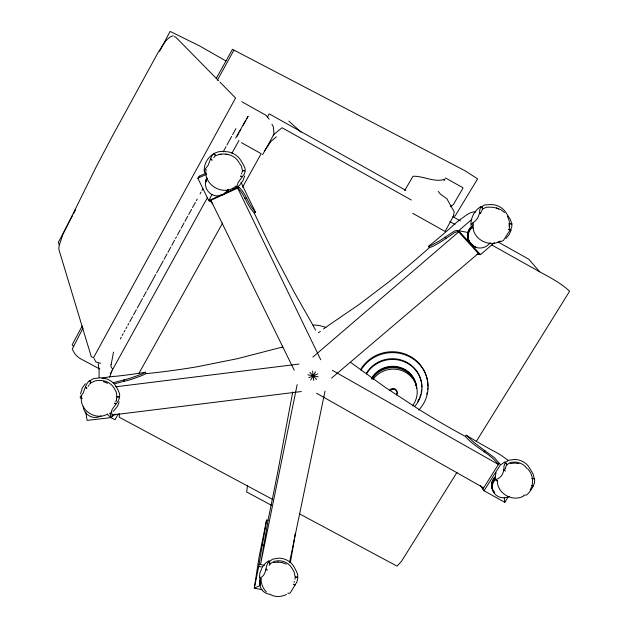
<?xml version="1.0" encoding="UTF-8"?>
<svg xmlns="http://www.w3.org/2000/svg" width="628" height="628" viewBox="0 0 628 628"><rect width="100%" height="100%" fill="white"/><g stroke="black" fill="none" stroke-linecap="round" stroke-linejoin="round"><path stroke-width="0.94" d="M287.757 593.177L289.602 593.334L290.646 592.235L296.934 581.92A101.846 9.538 -80.6 0 0 297.727 578.506L297.829 577.265L295.317 577.093L295.223 578.074A101.822 9.734 -80.6 0 1 294.956 579.22M99.083 377.428L99.067 370.622L98.235 363.62M232.682 188.337L234.597 188.84L236.348 187.348L238.334 182.144L244.088 174.403A108.448 19.892 -83.1 0 0 245.069 171.789L245.218 170.792L242.518 170.51L242.4 171.428A108.416 20.12 -83.1 0 1 242.07 172.315M109.719 413.726L110.913 413.185L112.224 409.252L118.127 401.143A103.18 26.714 -80.6 0 0 119.375 398.081L119.618 396.943L116.996 396.723L116.839 397.673A103.157 26.925 -80.6 0 1 116.423 398.709M119.532 413.821L119.242 417.228L272.795 499.527M81.742 395.781C78.39 409.66 95.582 421.31 107.529 414.033M116.384 401.221L116.62 398.599M204.218 171.138C203.598 160.007 213.669 149.754 224.816 151.615A18.534 18.306 37 0 1 240.979 160.627C241.756 162.581 249.065 172.253 242.479 170.706L241.364 166.02L239.613 163.61M206.062 169.513C202.993 185.181 224.165 197.027 235.845 186.061M82.26 398.458L80.345 398.081L80.243 396.747L82.912 393.528L86.593 384.203A103.337 26.855 -41.7 0 1 88.509 381.502L93.753 378.551L100.37 377.844A17.827 16.917 22.2 0 1 116.039 386.275C117.224 388.261 123.104 398.678 116.996 396.723M261.892 589.653L254.285 588.161L258.72 566.472L262.284 544.916A45.271 1.711 -79.3 0 0 263.548 537.984L265.385 527.332A41.299 1.562 -79.3 0 0 266.547 520.055L268.007 520.345A41.095 1.601 -79.3 0 1 267.167 525.683L260.518 564.588L297.162 384.619M80.494 393.85L82.417 387.696L85.353 383.747M259.411 577.422L259.968 572.791L261.798 568.473M247.526 485.295L246.686 491.999L271.579 505.328M505.187 469.03L505.25 468.535M500.5 241.058C488.937 248.131 471.683 238.609 473.025 224.722M438.163 191.43L440.597 194.264L446.893 198.801L454.217 211.856L453.369 216.315L445.103 231.449L412.69 213.285M470.867 224.165C471.047 216.935 474.878 210.05 481.158 206.384M472.923 225.468L473.339 222.665M295.317 533.235L293.621 543.911A45.263 2.7 -79.6 0 1 292.42 550.842L290.419 562.358M509.127 229.526L509.685 225.915M495.264 477.225L496.002 472.586M531.932 486.221C533.494 480.177 532.206 473.276 527.638 468.81M481.103 212.382L481.354 211.722M292.734 391.982L277.827 471.589A168.477 6.045 -79.1 0 1 267.999 520.345M294.422 581.473L294.124 582.235M111.172 364.538L113.487 352.096M289.579 562.343L325.021 391.142M259.545 578.215L260.086 577.689C264.859 576.59 265.785 569.949 266.586 565.797A100.441 45.663 -43.1 0 1 268.023 562.719L272.489 559.203L278.573 558.143A17.309 16.108 5.1 0 1 293.653 566.173C294.673 568.222 301.369 578.788 295.317 577.093M462.852 188.392L453.322 204.61L450.252 206.683M109.633 377.169L111.941 370.81M119.171 401.912L117.405 406.473L113.236 411.403M244.708 176.036L242.769 180.966L239.606 185.213L235.437 188.486M473.575 228.325L471.345 226.206L470.976 225.06L472.444 223.019C477.154 220.569 479.894 214.862 479.776 209.674A109.531 37.044 -35.3 0 1 480.75 207.311L484.706 204.916L490.719 204.555A18.659 18.039 -29 0 1 506.553 213.489L510.234 219.313L511.875 223.843L509.167 223.764L511.875 223.843L511.938 224.887A107.945 3.383 -81.4 0 0 511.639 227.619L503.428 240.438L500.846 241.678L499.142 241.356M511.325 229.73L509.237 234.464L505.987 238.522M530.134 490.091L531.571 486.998M211.911 194.625L208.739 200.63L209.422 200.976L239.135 187.442C245.548 192.898 248.036 203.433 253.869 210.176A42.861 4.569 65.2 0 0 255.635 212.335L254.23 212.971A42.861 4.616 65.2 0 1 252.456 210.812C246.6 204.084 244.119 193.534 237.682 188.11L320.751 359.773M72.526 215.561L58.325 242.369L59.322 244.92M73.445 213.834L75.729 209.509M159.575 51.284L170.109 31.4L199.516 45.868L226.088 61.049M82.197 325.948L72.181 344.78L73.766 346.727M83.037 328.044L72.291 348.972C73.845 353.038 76.836 356.83 80.784 358.902L99.797 369.029M120.309 338.916L121.251 337.197M122.193 335.485L123.143 333.766M124.085 332.047L125.027 330.336M125.969 328.617L126.919 326.898M127.861 325.186L128.803 323.467M129.745 321.748L132.579 316.598M133.521 314.879L136.355 309.73M137.297 308.018L142.485 298.575M143.435 296.856L146.261 291.706M147.211 289.995L155.705 274.538M156.647 272.827L163.256 260.808M164.198 259.089L167.032 253.94M167.974 252.228L170.808 247.079M171.75 245.36L174.576 240.21M175.526 238.491L176.468 236.772M177.41 235.06L180.244 229.911M181.186 228.192L184.02 223.042M184.962 221.323L187.796 216.173M188.738 214.462L191.571 209.312M192.513 207.593L195.347 202.444M196.289 200.725L197.231 199.013M200.065 193.856L201.007 192.144M201.949 190.425L202.899 188.706M223.191 151.803L226.017 146.654M226.967 144.935L231.685 136.355M232.627 134.635L235.932 128.63M216.252 78.414L232.47 49.322L465.073 170.785L477.61 178.862L455.206 215.883L453.408 216.487M217.367 80.18L233.64 50.664L234.307 50.727M235.618 138.082L248.123 116.243L246.757 118.731M237.172 136.119L239.001 132.806M239.912 131.15L240.822 129.494M243.107 125.357L245.838 120.388M110.308 373.762L207.326 197.828M231.881 153.303L238.97 140.46M267.3 117.271L269.2 113.841L405.782 190.323M138.812 373.589L222.61 223.011M242.612 187.073L261.177 153.703L241.482 142.697M118.292 413.876L115.026 419.747L110.709 417.439M262.614 154.7L273.989 134.133L273.329 126.73L271.924 124.195M404.66 190.543L413.036 176.264C423.484 175.801 434.969 183.062 444.985 179.082L443.988 180.762M310.719 380.034L315.554 371.792M332.322 370.316L498.412 464.485C489.652 452.882 474.799 447.662 465.419 436.436L466.196 435.196A121.738 24.586 31.9 0 0 491.85 450.103A22.145 4.906 32.6 0 1 501.018 455.276L508.413 460.512M457.027 472.303L401.488 561.338L397.014 566.111L299.532 513.861M476.236 441.515L569.604 291.274C560.969 283.055 550.05 277.505 539.672 271.783L491.771 244.999M484.164 452.05L484.957 450.794L474.203 442.599L466.196 435.196M508.39 496.654L504.786 502.322L484.055 490.782L482.861 489.149L499.213 463.213L494.393 457.671L484.957 450.794M484.055 490.782L500.453 464.783L499.213 463.213M222.759 194.248L208.739 200.63L197.859 178.258L199.17 176.295L206.125 173.108M85.746 411.874L87.104 420.391L110.905 417.628L115.191 414.009M264.545 150.861L271.068 141.316L276.367 136.802M115.214 401.441L115.513 401.033M213.504 153.695L213.23 154.056A107.459 20.339 -39.1 0 0 211.55 156.286L208.088 165.321L204.712 169.764L204.359 172.041L205.796 173.399M262.559 566.809L265.432 563.23L269.224 560.474M88.108 386.314L88.328 386.094A103.282 27.043 -41.7 0 1 88.948 385.192M523.713 495.225L526.523 495.005C530.299 492.069 532.701 487.501 534.444 483.152A102.819 8.156 -81.9 0 1 534.679 479.91L532.968 473.724L529.396 467.766A17.835 16.697 -11.9 0 0 514.222 459.46L508.499 460.332L505.383 462.569L506.882 464.728L506.294 465.395A102.851 52.893 -36.1 0 0 505.422 468.3M497.643 480.977L495.335 479.745L495.712 479.541C501.442 478.387 504.441 471.966 503.915 466.463A102.906 52.736 -36.1 0 1 504.794 463.566L505.383 462.569L506.694 464.814L510.25 462.498L514.316 462.067A15.402 14.42 -11.9 0 1 526.908 468.441M215.522 155.689L214.117 153.318L215.522 155.689L220.067 154.15L221.503 154.307M270.26 563.771L268.808 561.652L270.26 563.771L269.616 564.462A100.386 45.813 -43.1 0 0 269.122 565.49M209.422 200.976L210.341 201.039L212.751 203.935M471.824 219.353L458.683 230.751L456.823 230.429L454.46 231.049L444.946 237.266A47.438 9.012 -41.8 0 1 439.898 240.65L431.515 245.312A43.018 8.195 -41.8 0 1 428.367 246.49L429.403 247.613A43.238 8.282 -41.8 0 0 433.767 245.878L440.95 241.788A47.43 9.067 -41.8 0 0 445.998 238.412L454.444 232.713L457.247 231.638L458.668 231.96L312.87 357.089M477.045 254.348L480.514 254.623L494.393 242.691M331.553 378.135L478.316 253.445M498.742 209.226A16.116 15.574 -29 0 0 490.806 207.193L486.535 207.193L482.759 208.889L481.386 206.518L482.948 208.755L482.328 209.359A109.468 37.225 -35.3 0 0 481.66 210.945M270.119 563.842L274.232 561.314L278.589 560.726A14.954 13.91 5.1 0 1 291.612 567.657L294.1 571.88L295.27 577.218M273.172 134.957L282.066 127.743L411.364 200.042M90.84 382.837L89.482 380.576L90.84 382.837L95.558 380.733L100.331 380.442A15.394 14.609 22.2 0 1 113.856 387.712L116.204 391.833L116.973 396.88M90.966 382.742L90.236 383.378A103.282 27.043 -41.7 0 0 89.584 384.289M501.081 464.532L505.093 461.666M215.671 155.556L214.957 156.137A107.396 20.551 -39.1 0 0 213.826 157.636M197.859 178.258L206.651 174.231M224.51 193.448L238.538 187.066L239.135 187.442M244.849 198.55L246.278 197.899M260.4 585.414L254.285 588.161L259.042 557.264A21.478 0.832 -79.3 0 1 261.005 547.608A118.245 4.223 -79.2 0 0 266.547 520.055M308.803 377.742L317.784 373.848M523.744 495.963C512.636 502.439 497.125 493.459 497.243 480.624M286.556 594.41C281.65 596.985 275.637 597.314 270.66 594.747M113.142 382.774L130.467 378.15L141.347 374.264A41.66 10.574 -9 0 0 145.476 372.239L145.688 373.684A41.644 10.613 -9 0 1 141.567 375.717L130.687 379.61L114.9 383.684M101.979 378.268L105.496 377.53A21.87 5.723 -9.1 0 1 116.031 376.251A120.631 28.574 -8.5 0 0 145.476 372.231M277.961 562.084L281.941 562.531M218.866 154.582L223.599 153.907L228.372 154.488M510.171 463.629L514.591 463.072L518.987 463.605M115.615 386.809L298.944 364.075M112.082 415.037L301.291 391.534M273.675 562.617L278.094 562.06M199.17 176.295L199.782 176.272M531.995 478.654L534.593 478.717L532.081 478.512M173.195 35.702C165.925 37.782 162.597 46.394 158.334 52.038L112.247 136.347L96.241 166.75L63.09 233.969L59.15 245.603L58.82 249.238L91.28 356.704L93.541 357.67L235.563 97.999L219.91 82.072M174.294 36.683L175.683 37.068L218.552 80.69M211.385 200.151L210.867 200.316L294.218 370.198M468.182 232.509L458.683 230.751L480.514 254.623M262.284 544.916L263.752 545.198M259.026 564.297L264.302 565.333M258.72 566.472L262.535 567.217M307.932 374.806L318.231 376.847M508.704 229.503L510.423 229.927L508.696 229.401M240.634 176.185L242.212 176.586L240.603 176.076M100.629 363.298L95.998 362.058L94.035 358.549M475.851 211.919C469.681 211.338 464.602 216.754 459.72 219.847A22.443 4.412 -41.8 0 0 451.414 227.03A123.763 21.831 -41.9 0 1 428.375 246.49M531.673 485.42L533.337 485.97L531.665 485.35M114.579 403.27L116.031 403.773L114.532 403.184M282.255 562.61L286.282 564.148M103.392 381.659L107.553 383.268M293.802 584.315L295.301 584.896L293.771 584.252M496.348 207.837L500.759 209.611L504.527 212.452M445.401 177.92L462.969 187.748M452.733 216.613L460.418 220.915M497.98 241.945L528.713 259.152L539.703 271.822M449.86 221.566L454.994 224.431M241.835 101.728L266.06 115.332L269.129 119.132M316.591 393.238L483.654 487.893M350.565 362.364L385.372 387.437L420.32 410.304A172.724 34.1 31.5 0 0 465.426 436.444M267.128 570.02L266.013 569.101L267.026 570.012M86.852 388.245L85.604 387.201L86.758 388.253M288.825 121.094L301.11 132.178M107.412 414.276L110.905 417.628L110.167 412.894M505.352 471.118L503.852 469.634L504.724 470.623M212.036 160.101L210.812 158.884L211.926 160.124M309.894 372.404L316.583 379.422M444.946 237.266L445.998 238.412M457.608 230.798L479.376 254.599M480.71 213.567L479.651 212.382L480.585 213.591M480.412 485.609L482.861 489.149M266.476 591.961C262.928 588.687 261.334 583.985 260.965 579.267M239.19 162.974L238.773 162.016A16.006 15.81 37 0 0 225.648 154.252M507.377 216.165L509.135 220.506L509.669 225.162M111.501 411.277L112.31 416.505M123.975 379.901L124.195 381.361M312.587 370.999L313.733 380.419M504.229 497.509L504.786 502.322M509.245 223.576L509.214 224.51A107.914 3.148 -81.4 0 0 509.002 226.347M473.457 245.642A12.168 11.767 -26.8 0 1 471.236 227.046M490.209 242.667A12.215 11.814 -26.7 0 1 472.405 245.422A12.215 11.814 -26.7 0 1 471.793 227.846M472.633 244.999A12.152 11.759 -26.8 0 1 471.079 226.818M475.796 246.875A12.183 11.783 -26.8 0 1 473.645 245.933M472.335 245.085A12.183 11.783 -26.8 0 1 472.625 226.276M260.173 583.742A11.312 10.511 5.6 0 1 260.306 579.197M270.597 594.371A11.351 10.543 5.6 0 1 261.201 578.592M260.228 583.192A11.304 10.503 5.6 0 1 260.361 578.655M260.337 585.288A11.328 10.527 5.6 0 1 260.887 578.129M493.074 490.704A11.642 10.904 -11 0 1 495.186 477.523M509.528 496.316A11.681 10.935 -10.9 0 1 494.519 493.577A11.681 10.935 -10.9 0 1 495.798 479.156M494.699 492.485A11.634 10.888 -11 0 1 495.013 477.068M494.409 492.823A11.657 10.912 -11 0 1 495.39 478.073M101.053 415.924A11.689 11.069 22 0 1 89.451 416.003A11.689 11.069 22 0 1 83.21 406.371M241.749 173.179A108.416 20.12 -83.1 0 1 241.419 174.035M205.89 181.853A12.105 11.932 34 0 1 206.934 178.109M228.443 189.169A12.105 11.932 34 0 1 226.598 191.658M228.129 189.844A12.144 11.971 33.9 0 1 211.738 194.413A12.144 11.971 33.9 0 1 206.895 178.054M226.684 191.469A12.089 11.916 34.1 0 1 224.251 193.393M206 181.673A12.089 11.916 34.1 0 1 206.738 178.65M228.137 189.648A12.089 11.916 34.1 0 1 227.203 190.896M228.341 189.397A12.12 11.94 34 0 1 225.334 192.929M224.055 193.817A12.12 11.94 34 0 1 221.927 194.806M221.182 195.049A12.12 11.94 34 0 1 219.643 195.371M205.756 182.073A12.12 11.94 34 0 1 206.8 178.328M255.635 212.335A124.006 12.222 65.3 0 1 242.549 185.59A22.49 2.481 65.3 0 0 241.011 182.222M254.23 212.971A175.44 16.752 65.4 0 0 276.885 259.325L294.037 291.863L310.766 321.348A130.247 14.483 66.4 0 1 315.554 330.116M145.688 373.684A171.46 39.47 -8.1 0 0 197.373 366.713L237.345 358.698L277.074 348.422A130.216 36.471 -6.3 0 1 282.859 347.056M429.411 247.613A174.992 29.838 -42.2 0 1 389.486 281.391L359.192 304.431L329.567 324.668A129.187 26.078 -43.9 0 0 323.428 329.072M318.435 332.801A129.187 26.078 -43.9 0 1 320.311 331.38M281.988 347.81A32.578 31.439 1.8 0 1 282.553 346.075M312.917 325.029A32.578 31.439 1.8 0 1 325.963 327.518M421.616 389.949A29.697 28.441 -6.3 0 1 421.16 392.712M420.705 394.51A29.697 28.441 -6.3 0 1 419.794 397.155M419.041 398.874A29.697 28.441 -6.3 0 1 417.699 401.339M366.375 373.213A29.697 28.441 -6.3 0 1 399.895 359.648A29.697 28.441 -6.3 0 1 421.78 387.17M427.754 387.978A35.914 34.399 -6.4 0 1 427.59 389.776M427.158 392.453A35.914 34.399 -6.4 0 1 426.75 394.211M360.794 369.311A35.914 34.399 -6.4 0 1 401.355 352.865A35.914 34.399 -6.4 0 1 427.825 386.189M360.904 370.214A36.008 34.477 -6.4 0 1 413.326 359.051A36.008 34.477 -6.4 0 1 418.688 410.123M366.477 373.95A29.752 28.488 -6.3 0 1 409.629 364.64A29.752 28.488 -6.3 0 1 414.488 406.654M371.682 378.001A24.052 23.024 -6.3 0 1 398.395 366.925A24.052 23.024 -6.3 0 1 416.545 388.442M371.768 378.558A24.092 23.055 -6.3 0 1 398.081 367.372A24.092 23.055 -6.3 0 1 416.647 388.159M371.957 379.351A24.045 23.016 -6.3 0 1 397.783 368.094A24.045 23.016 -6.3 0 1 416.686 388.073M373.134 379.398A24.139 23.103 -6.3 0 1 407.093 373.268A24.139 23.103 -6.3 0 1 412.415 405.869M396.982 393.293A4.058 3.878 -6.2 0 1 396.574 394.227M389.564 390.388A4.058 3.878 -6.2 0 1 397.124 392.288M390.357 390.357A4.066 3.886 -6.2 0 1 396.739 395.012M112.373 368.754A15.684 4.914 28.5 0 1 111.125 364.507"/></g></svg>
